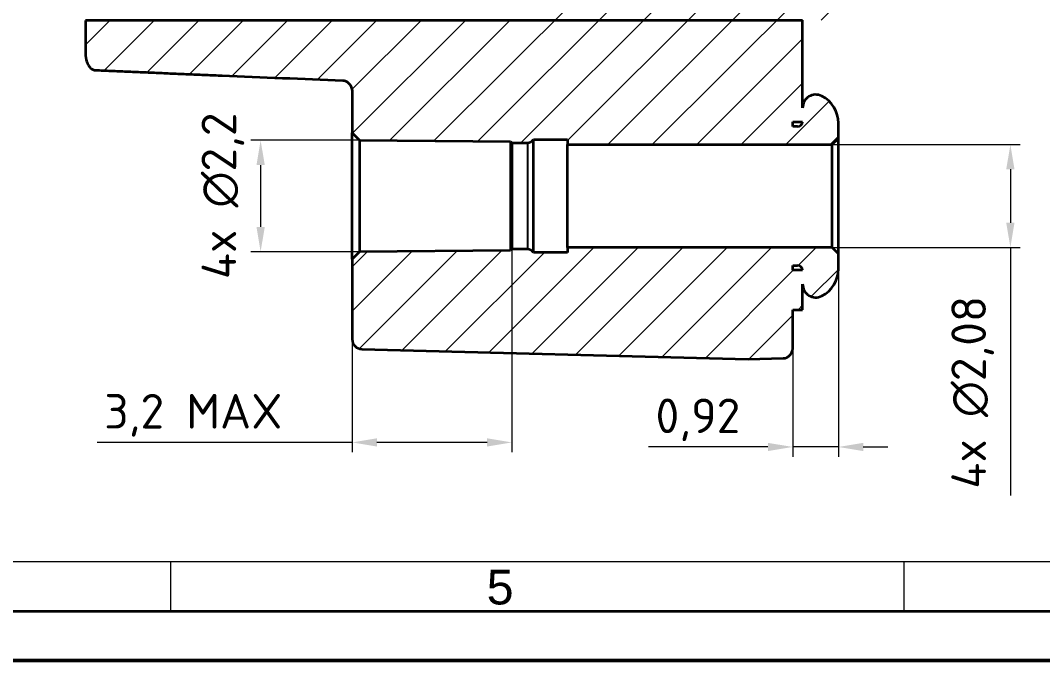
# Model space of a CAD drawing. Header units: millimetres. Extents: x 0 to 119, y 0 to 84.
# Drawn here: x 56.94 to 77.59, y 0 to 12.94 of the extents above; entities that cross this region are included whole.
import ezdxf

# ---------------------------------------------------------------- set-up
doc = ezdxf.new("R2010")
doc.units = ezdxf.units.MM
doc.header["$LTSCALE"] = 0.2
doc.layers.get('0').update_dxf_attribs({"lineweight": 25})
for name, color, linetype, lineweight in [('001', 7, 'Continuous', 50), ('Bemaßung (ISO)', 7, 'Continuous', 18), ('Schraffur (ISO)', 7, 'Continuous', 18), ('Sichtbar (ISO)', 7, 'Continuous', 35), ('Sichtbar schmal (ISO)', 7, 'Continuous', 25)]:
    doc.layers.add(name, color=color, linetype=linetype, lineweight=lineweight)
doc.layers.add('Symbole(DIN)', color=3, linetype='Continuous', lineweight=25, true_color=0x00ff00)
doc.styles.add('Aktuell-DIN', font='arial.ttf')
doc.styles.add('Notiztext (DIN)', font='isocpeur.ttf')
doc.dimstyles.new('Standard (DIN)', dxfattribs={"dimscale": 0.2, "dimtxt": 3.5, "dimasz": 2.5, "dimexe": 1, "dimexo": 0, "dimgap": 0.7, "dimtad": 1, "dimtoh": 1, "dimrnd": 1e-08, "dimtxsty": 'Notiztext (DIN)', "dimcen": 0.09, "dimdle": 10, "dimclrd": 256, "dimclre": 256, "dimclrt": 256, "dimazin": 2, "dimtfac": 0.514286, "dimtdec": 4, "dimtmove": 0, "dimatfit": 3, "dimfxl": 1, "dimtolj": 1, "dimlwd": -1, "dimlwe": -1, "dimarcsym": 0})

# ---------------------------------------------------------------- blocks, each defined once
blk = doc.blocks.new('*D29')
at = {"layer": 'Bemaßung (ISO)', "transparency": 16777216}
for p, q in [((66.864, 8.318), (66.864, 4.211)), ((63.639, 8.117), (63.639, 4.211)), ((63.639, 4.411), (58.49, 4.411)), ((66.364, 4.411), (64.139, 4.411))]:
    blk.add_line(p, q, dxfattribs=at)
for points in [[(64.139, 4.494), (64.139, 4.327), (63.639, 4.411)], [(66.364, 4.494), (66.364, 4.327), (66.864, 4.411)]]:
    blk.add_solid(points, dxfattribs=at)
at = {"layer": 'Defpoints', "color": 0, "transparency": 16777216}
for p in [(66.864, 8.318), (63.639, 8.117), (63.639, 4.411)]:
    blk.add_point(p, dxfattribs=at)
at = {"layer": 'Bemaßung (ISO)', "transparency": 16777216, "insert": (58.63, 5.391), "char_height": 0.7, "attachment_point": 1, "style": 'Notiztext (DIN)'}
blk.add_mtext('\\A1;3,2 MAX', dxfattribs=at)
blk = doc.blocks.new('*D30')
at = {"layer": 'Bemaßung (ISO)', "transparency": 16777216}
for p, q in [((63.789, 10.52), (61.589, 10.52)), ((61.789, 10.02), (61.789, 8.767)), ((63.789, 8.267), (61.589, 8.267))]:
    blk.add_line(p, q, dxfattribs=at)
for points in [[(61.706, 10.02), (61.873, 10.02), (61.789, 10.52)], [(61.706, 8.767), (61.873, 8.767), (61.789, 8.267)]]:
    blk.add_solid(points, dxfattribs=at)
at = {"layer": 'Defpoints', "color": 0, "transparency": 16777216}
for p in [(63.789, 10.52), (61.789, 8.267), (63.789, 8.267)]:
    blk.add_point(p, dxfattribs=at)
at = {"layer": 'Bemaßung (ISO)', "transparency": 16777216, "insert": (60.596, 7.713), "char_height": 0.7, "attachment_point": 1, "rotation": 90, "style": 'Notiztext (DIN)'}
blk.add_mtext('\\A1;4x \\fAIGDT|b0|i0;\\H0.7000;n\\fISOCPEUR|b0|i0;\\H0.7000;2,2', dxfattribs=at)
blk = doc.blocks.new('*D31')
at = {"layer": 'Bemaßung (ISO)', "transparency": 16777216}
for p, q in [((73.463, 7.919), (73.463, 4.119)), ((72.539, 6.312), (72.539, 4.119)), ((72.039, 4.319), (69.628, 4.319)), ((73.463, 4.319), (72.539, 4.319)), ((73.963, 4.319), (74.463, 4.319))]:
    blk.add_line(p, q, dxfattribs=at)
for points in [[(72.039, 4.402), (72.039, 4.236), (72.539, 4.319)], [(73.963, 4.402), (73.963, 4.236), (73.463, 4.319)]]:
    blk.add_solid(points, dxfattribs=at)
at = {"layer": 'Defpoints', "color": 0, "transparency": 16777216}
for p in [(73.463, 7.919), (72.539, 6.312), (73.463, 4.319)]:
    blk.add_point(p, dxfattribs=at)
at = {"layer": 'Bemaßung (ISO)', "transparency": 16777216, "insert": (69.768, 5.299), "char_height": 0.7, "attachment_point": 1, "style": 'Notiztext (DIN)'}
blk.add_mtext('\\A1;0,92', dxfattribs=at)
blk = doc.blocks.new('*D32')
at = {"layer": 'Bemaßung (ISO)', "transparency": 16777216}
for p, q in [((73.337, 10.433), (77.137, 10.433)), ((76.937, 9.933), (76.937, 8.853)), ((73.337, 8.353), (77.137, 8.353)), ((76.937, 8.353), (76.937, 3.335))]:
    blk.add_line(p, q, dxfattribs=at)
for points in [[(76.853, 9.933), (77.02, 9.933), (76.937, 10.433)], [(76.853, 8.853), (77.02, 8.853), (76.937, 8.353)]]:
    blk.add_solid(points, dxfattribs=at)
at = {"layer": 'Defpoints', "color": 0, "transparency": 16777216}
for p in [(73.337, 10.433), (73.337, 8.353), (76.937, 8.353)]:
    blk.add_point(p, dxfattribs=at)
at = {"layer": 'Bemaßung (ISO)', "transparency": 16777216, "insert": (75.744, 3.475), "char_height": 0.7, "attachment_point": 1, "rotation": 90, "style": 'Notiztext (DIN)'}
blk.add_mtext('\\A1;4x \\fAIGDT|b0|i0;\\H0.7000;n\\fISOCPEUR|b0|i0;\\H0.7000;2,08', dxfattribs=at)
blk = doc.blocks.new('Ränder Basler-A2')
at = {"layer": '001', "color": 7, "linetype": 'Continuous', "lineweight": 18}
for p, q in [((10, 10), (401, 10)), ((299.88, 5), (299.88, 10)), ((373.96, 5), (373.96, 10))]:
    blk.add_line(p, q, dxfattribs=at)
at = {"layer": '001', "color": 7, "linetype": 'Continuous', "lineweight": 35}
blk.add_line((5, 5), (589, 5), dxfattribs=at)
at = {"layer": '001'}
blk.add_line((594, 0), (0, 0), dxfattribs=at)
at = {"layer": 'Symbole(DIN)', "color": 250, "true_color": 0x3f3f3f, "insert": (331.78, 7.4), "char_height": 3.5, "attachment_point": 4, "style": 'Aktuell-DIN'}
blk.add_mtext('\\fArial|b0|i0;5', dxfattribs=at)

msp = doc.modelspace()

# ---------------------------------------------------------------- hatches: boundary and pattern name
at = {"layer": 'Schraffur (ISO)'}
h = msp.add_hatch(dxfattribs=at)
h.set_pattern_fill('ANSI31', color=256, scale=5.08, style=0)
h.set_pattern_definition([(45, (0, 0), (-0.449013, 0.449013), [])])
edge = h.paths.add_edge_path()
edge.add_line((72.7393, 12.9432), (58.2513, 12.9432))
edge.add_line((58.2513, 12.9432), (58.2513, 12.2691))
edge.add_spline(control_points=[(58.2513, 12.2691), (58.2513, 12.2212), (58.2589, 12.1643), (58.2837, 12.083), (58.3022, 12.0425), (58.3405, 11.9907), (58.364, 11.9679), (58.4048, 11.9457), (58.4265, 11.939), (58.4461, 11.9381)], knot_values=[0.1211436, 0.1211436, 0.1211436, 0.1211436, 0.1355046, 0.1355046, 0.1466328, 0.1466328, 0.154825, 0.154825, 0.1605746, 0.1605746, 0.1605746, 0.1605746], degree=3, periodic=0)
edge.add_spline(control_points=[(58.4461, 11.9381), (59.7196, 11.8836), (61.0092, 11.8288)], knot_values=[0.0000101, 0.0000101, 0.0000101, 0.2581849, 0.2581849, 0.2581849], weights=[1, 1.0000149, 1.000015], degree=2, periodic=0)
edge.add_spline(control_points=[(61.0092, 11.8288), (61.8186, 11.7944), (62.6395, 11.7619), (63.4498, 11.7316)], knot_values=[-0.251495, -0.251495, -0.251495, -0.251495, -0.0084514, -0.0084514, -0.0084514, -0.0084514], degree=3, periodic=0)
edge.add_spline(control_points=[(63.4498, 11.7316), (63.4596, 11.7312), (63.4693, 11.7298), (63.489, 11.7248), (63.4989, 11.7211), (63.5291, 11.7068), (63.5478, 11.6929), (63.5873, 11.6537), (63.6069, 11.6247), (63.6324, 11.5638), (63.6393, 11.5325), (63.6393, 11.5011)], knot_values=[-0.0334514, -0.0334514, -0.0334514, -0.0334514, -0.0303472, -0.0303472, -0.027004, -0.027004, -0.0197756, -0.0197756, -0.009401, -0.009401, 0, 0, 0, 0], degree=3, periodic=0)
edge.add_line((63.6393, 11.5011), (63.6393, 10.6698))
edge.add_line((63.6393, 10.6698), (63.7893, 10.5198))
edge.add_line((63.7893, 10.5198), (66.8393, 10.4932))
edge.add_line((66.8393, 10.4932), (66.8643, 10.4682))
edge.add_line((66.8643, 10.4682), (67.1806, 10.471))
edge.add_ellipse((67.1793, 10.621), major_axis=(0.0013, -0.15), ratio=1, start_angle=0, end_angle=53.69481)
edge.add_line((67.301, 10.5332), (67.9895, 10.5332))
edge.add_line((67.9895, 10.5332), (67.9895, 10.4332))
edge.add_line((67.9895, 10.4332), (73.3368, 10.4332))
edge.add_line((73.3368, 10.4332), (73.4632, 10.5592))
edge.add_line((73.4632, 10.5592), (73.4632, 10.8673))
edge.add_ellipse((72.8503, 10.8673), major_axis=(0.6129, 0), ratio=1, start_angle=0, end_angle=63.27349)
edge.add_ellipse((73.006, 11.1765), major_axis=(0.1199, 0.2382), ratio=1, start_angle=0, end_angle=116.72651)
edge.add_line((72.7393, 11.1765), (72.7393, 12.9432))
edge = h.paths.add_edge_path(flags=0)
edge.add_ellipse((72.6353, 10.9013), major_axis=(0.1037, -0.0081), ratio=1, start_angle=274.46698, end_angle=360)
edge.add_line((72.739, 10.8932), (72.5393, 10.8932))
edge.add_line((72.5393, 10.8932), (72.5393, 10.7973))
edge.add_line((72.5393, 10.7973), (72.6353, 10.7973))
edge = h.paths.add_edge_path()
edge.add_line((73.9893, 12.9486), (67.1393, 12.9486))
edge.add_line((67.1393, 12.9486), (67.1393, 12.9448))
edge.add_line((67.1393, 12.9448), (67.0449, 12.9448))
edge.add_spline(control_points=[(67.0449, 12.9448), (67.0331, 12.9448), (67.0199, 12.9448), (66.9888, 12.9448), (66.9654, 12.9448), (66.9445, 12.9448)], knot_values=[0.0597123, 0.0597123, 0.0597123, 0.0597123, 0.0640297, 0.0640297, 0.0701593, 0.0701593, 0.0701593, 0.0701593], degree=3, periodic=0)
edge.add_line((66.9445, 12.9448), (65.1393, 12.9448))
edge.add_line((65.1393, 12.9448), (64.3251, 12.9448))
edge.add_spline(control_points=[(64.3251, 12.9448), (64.2717, 12.9448), (64.2141, 12.9448), (64.1045, 12.9448), (64.0408, 12.9447), (63.9533, 12.9447), (63.9141, 12.9446), (63.8662, 12.9446), (63.8513, 12.9445), (63.8513, 12.9445)], knot_values=[0.177008, 0.177008, 0.177008, 0.177008, 0.1924796, 0.1924796, 0.2144654, 0.2144654, 0.2371544, 0.2371544, 0.2625016, 0.2625016, 0.2625016, 0.2625016], degree=3, periodic=0)
edge.add_line((63.8513, 12.9445), (63.8513, 12.944))
edge.add_line((63.8513, 12.944), (58.7513, 12.944))
edge.add_line((58.7513, 12.944), (58.3195, 12.9437))
edge.add_line((58.3195, 12.9437), (58.2513, 12.9437))
edge.add_line((58.2513, 12.9437), (58.2513, 12.9432))
edge.add_line((58.2513, 12.9432), (72.7393, 12.9432))
edge.add_line((72.7393, 12.9432), (72.7393, 12.9475))
edge.add_line((72.7393, 12.9475), (73.9393, 12.9475))
edge.add_line((73.9393, 12.9475), (73.9393, 12.9481))
edge.add_line((73.9393, 12.9481), (73.9893, 12.9481))
edge.add_line((73.9893, 12.9481), (73.9893, 12.9486))
edge = h.paths.add_edge_path()
edge.add_ellipse((63.8393, 6.4975), major_axis=(-0.2, 0), ratio=1, start_angle=0, end_angle=88.5)
edge.add_line((63.8341, 6.2976), (71.6393, 6.0932))
edge.add_line((71.6393, 6.0932), (72.3445, 6.1117))
edge.add_ellipse((72.3393, 6.3116), major_axis=(0.0052, -0.1999), ratio=1, start_angle=0, end_angle=88.5)
edge.add_line((72.5393, 6.3116), (72.5393, 7.0932))
edge.add_line((72.5393, 7.0932), (72.7393, 7.0932))
edge.add_line((72.7393, 7.0932), (72.7393, 7.6099))
edge.add_ellipse((73.006, 7.6099), major_axis=(-0.2667, 0), ratio=1, start_angle=0, end_angle=116.72651)
edge.add_ellipse((72.8503, 7.9191), major_axis=(0.2756, -0.5474), ratio=1, start_angle=0, end_angle=63.27349)
edge.add_line((73.4632, 7.9191), (73.4632, 8.2272))
edge.add_line((73.4632, 8.2272), (73.3368, 8.3532))
edge.add_line((73.3368, 8.3532), (67.9895, 8.3532))
edge.add_line((67.9895, 8.3532), (67.9895, 8.2532))
edge.add_line((67.9895, 8.2532), (67.301, 8.2532))
edge.add_ellipse((67.1793, 8.1654), major_axis=(0.1217, 0.0878), ratio=1, start_angle=0, end_angle=53.69481)
edge.add_line((67.1806, 8.3154), (66.8643, 8.3182))
edge.add_line((66.8643, 8.3182), (66.8393, 8.2932))
edge.add_line((66.8393, 8.2932), (63.7893, 8.2666))
edge.add_line((63.7893, 8.2666), (63.6393, 8.1166))
edge.add_line((63.6393, 8.1166), (63.6393, 6.4975))
edge = h.paths.add_edge_path(flags=0)
edge.add_ellipse((72.6353, 7.8851), major_axis=(0, 0.104), ratio=1, start_angle=274.46698, end_angle=360)
edge.add_line((72.6353, 7.9891), (72.5393, 7.9891))
edge.add_line((72.5393, 7.9891), (72.5393, 7.8932))
edge.add_line((72.5393, 7.8932), (72.739, 7.8932))
edge = h.paths.add_edge_path()
edge.add_line((73.9893, 12.9486), (73.9893, 14.1182))
edge.add_line((73.9893, 14.1182), (73.9893, 14.4682))
edge.add_line((73.9893, 14.4682), (73.9893, 14.4999))
edge.add_line((73.9893, 14.4999), (73.9893, 14.5032))
edge.add_line((73.9893, 14.5032), (73.9893, 15.9532))
edge.add_line((73.9893, 15.9532), (73.9893, 16.9061))
edge.add_line((73.9893, 16.9061), (73.9893, 16.9196))
edge.add_line((73.9893, 16.9196), (73.9893, 18.9368))
edge.add_line((73.9893, 18.9368), (73.9893, 18.9503))
edge.add_line((73.9893, 18.9503), (73.9893, 19.9032))
edge.add_line((73.9893, 19.9032), (73.9893, 20.6782))
edge.add_line((73.9893, 20.6782), (73.9893, 21.7782))
edge.add_line((73.9893, 21.7782), (73.9893, 22.4782))
edge.add_line((73.9893, 22.4782), (73.9893, 22.7282))
edge.add_line((73.9893, 22.7282), (73.9893, 23.7282))
edge.add_line((73.9893, 23.7282), (73.9893, 26.2282))
edge.add_line((73.9893, 26.2282), (73.9893, 26.6832))
edge.add_line((73.9893, 26.6832), (73.9893, 26.7182))
edge.add_line((73.9893, 26.7182), (73.9893, 27.0682))
edge.add_line((73.9893, 27.0682), (73.9893, 28.8932))
edge.add_line((73.9893, 28.8932), (73.9893, 30.5019))
edge.add_line((73.9893, 30.5019), (73.9393, 30.5019))
edge.add_line((73.9393, 30.5019), (73.9393, 31.9932))
edge.add_line((73.9393, 31.9932), (73.9393, 32.5932))
edge.add_line((73.9393, 32.5932), (73.4632, 32.5932))
edge.add_line((73.4632, 32.5932), (73.2893, 32.5932))
edge.add_line((73.2893, 32.5932), (73.126, 32.5932))
edge.add_line((73.126, 32.5932), (72.7393, 32.5932))
edge.add_line((72.7393, 32.5932), (72.7393, 32.6182))
edge.add_line((72.7393, 32.6182), (72.7393, 33.5765))
edge.add_line((72.7393, 33.5765), (72.7393, 34.0932))
edge.add_line((72.7393, 34.0932), (72.5393, 34.0932))
edge.add_line((72.5393, 34.0932), (72.5393, 34.8748))
edge.add_ellipse((72.3393, 34.8748), major_axis=(0.2, 0), ratio=1, start_angle=0, end_angle=88.5)
edge.add_line((72.3445, 35.0747), (71.6393, 35.0932))
edge.add_line((71.6393, 35.0932), (63.6411, 34.8838))
edge.add_spline(control_points=[(63.6411, 34.8838), (63.6408, 34.8838), (63.6405, 34.8837), (63.6401, 34.8837), (63.64, 34.8837), (63.6398, 34.8837)], knot_values=[-0.0001826, -0.0001826, -0.0001826, -0.0001826, -0.0000906, -0.0000906, -0.0000531, -0.0000531, -0.0000531, -0.0000531], degree=3, periodic=0)
edge.add_spline(control_points=[(63.6398, 34.8837), (63.6396, 34.8837), (63.6394, 34.8837), (63.639, 34.8837), (63.6388, 34.8837), (63.6386, 34.8837)], knot_values=[-0.000128, -0.000128, -0.000128, -0.000128, -0.0000641, -0.0000641, 0, 0, 0, 0], degree=3, periodic=0)
edge.add_line((63.6386, 34.8837), (58.4461, 34.7477))
edge.add_spline(control_points=[(58.4461, 34.7477), (58.4226, 34.7471), (58.396, 34.7413), (58.352, 34.7231), (58.3273, 34.7067), (58.2924, 34.6718), (58.276, 34.6471), (58.2571, 34.6015), (58.2513, 34.5725), (58.2513, 34.5478)], knot_values=[0.0005175, 0.0005175, 0.0005175, 0.0005175, 0.0074048, 0.0074048, 0.0148096, 0.0148096, 0.0222144, 0.0222144, 0.0296193, 0.0296193, 0.0296193, 0.0296193], degree=3, periodic=0)
edge.add_line((58.2513, 34.5478), (58.2513, 33.3614))
edge.add_line((58.2513, 33.3614), (58.3195, 33.2932))
edge.add_line((58.3195, 33.2932), (58.7513, 32.8614))
edge.add_line((58.7513, 32.8614), (63.8513, 32.8614))
edge.add_line((63.8513, 32.8614), (63.8513, 32.0578))
edge.add_spline(control_points=[(63.8513, 32.0578), (63.8513, 31.9961), (63.8658, 31.9235), (63.913, 31.8094), (63.9541, 31.7479), (64.0414, 31.6606), (64.103, 31.6195), (64.2091, 31.5755), (64.2698, 31.5614), (64.3251, 31.5585)], knot_values=[0.0740482, 0.0740482, 0.0740482, 0.0740482, 0.0925602, 0.0925602, 0.1110723, 0.1110723, 0.1295843, 0.1295843, 0.145536, 0.145536, 0.145536, 0.145536], degree=3, periodic=0)
edge.add_line((64.3251, 31.5585), (65.1393, 31.5158))
edge.add_line((65.1393, 31.5158), (66.9445, 31.5631))
edge.add_spline(control_points=[(66.9445, 31.5631), (66.968, 31.5637), (66.9946, 31.5695), (67.0254, 31.5822), (67.0354, 31.5872), (67.0449, 31.5932)], knot_values=[0.059756, 0.059756, 0.059756, 0.059756, 0.0666433, 0.0666433, 0.0697473, 0.0697473, 0.0697473, 0.0697473], degree=3, periodic=0)
edge.add_line((67.0449, 31.5932), (67.1393, 31.5932))
edge.add_line((67.1393, 31.5932), (67.1393, 28.051))
edge.add_ellipse((67.0393, 28.051), major_axis=(0.1, 0), ratio=1, start_angle=273.22639, end_angle=360, ccw=False)
edge.add_ellipse((67.0393, 28.051), major_axis=(0.0056, -0.0998), ratio=1, start_angle=359.77361, end_angle=360, ccw=False)
edge.add_line((67.0445, 27.9511), (66.9445, 27.9459))
edge.add_line((66.9445, 27.9459), (66.0131, 27.8971))
edge.add_ellipse((66.0393, 27.3978), major_axis=(-0.0262, 0.4993), ratio=1, start_angle=0, end_angle=87)
edge.add_line((65.5393, 27.3978), (65.5393, 26.5994))
edge.add_ellipse((65.7893, 26.5994), major_axis=(-0.25, 0), ratio=1, start_angle=0, end_angle=30)
edge.add_line((65.5728, 26.4744), (65.7063, 26.2432))
edge.add_ellipse((66.1393, 26.4932), major_axis=(-0.433, -0.25), ratio=1, start_angle=0, end_angle=6.8699)
edge.add_ellipse((65.9393, 26.3432), major_axis=(-0.2, -0.15), ratio=1, start_angle=0, end_angle=41.65179)
edge.add_line((65.8896, 26.0982), (65.8951, 26.1032))
edge.add_line((65.8951, 26.1032), (65.8951, 26.1032))
edge.add_line((65.8951, 26.1032), (66.9445, 26.1032))
edge.add_line((66.9445, 26.1032), (67.0449, 26.1032))
edge.add_line((67.0449, 26.1032), (70.7773, 26.1032))
edge.add_line((70.7773, 26.1032), (70.7773, 24.6032))
edge.add_line((70.7773, 24.6032), (70.7773, 23.088))
edge.add_line((70.7773, 23.088), (70.7773, 23.0345))
edge.add_line((70.7773, 23.0345), (70.7773, 22.9021))
edge.add_line((70.7773, 22.9021), (70.7873, 22.9021))
edge.add_line((70.7873, 22.9021), (70.7873, 22.8225))
edge.add_line((70.7873, 22.8225), (70.7873, 22.7834))
edge.add_line((70.7873, 22.7834), (70.7873, 22.6413))
edge.add_line((70.7873, 22.6413), (70.7873, 22.2153))
edge.add_line((70.7873, 22.2153), (70.7873, 21.1285))
edge.add_line((70.7873, 21.1285), (70.7773, 21.1285))
edge.add_line((70.7773, 21.1285), (70.7773, 19.5029))
edge.add_line((70.7773, 19.5029), (70.7873, 19.5029))
edge.add_line((70.7873, 19.5029), (70.7873, 19.1694))
edge.add_line((70.7873, 19.1694), (70.7773, 19.1694))
edge.add_line((70.7773, 19.1694), (70.7773, 18.8524))
edge.add_line((70.7773, 18.8524), (70.7873, 18.8524))
edge.add_line((70.7873, 18.8524), (70.7873, 16.9464))
edge.add_line((70.7873, 16.9464), (70.7773, 16.9464))
edge.add_line((70.7773, 16.9464), (70.7773, 16.5832))
edge.add_line((70.7773, 16.5832), (70.7773, 15.0832))
edge.add_line((70.7773, 15.0832), (67.0449, 15.0832))
edge.add_line((67.0449, 15.0832), (66.9445, 15.0832))
edge.add_line((66.9445, 15.0832), (65.8951, 15.0832))
edge.add_line((65.8951, 15.0832), (65.8951, 15.0832))
edge.add_line((65.8951, 15.0832), (65.8896, 15.0882))
edge.add_ellipse((65.9393, 14.8432), major_axis=(-0.0497, 0.245), ratio=1, start_angle=0, end_angle=41.65179)
edge.add_ellipse((66.1393, 14.6932), major_axis=(-0.4, 0.3), ratio=1, start_angle=0, end_angle=6.8699)
edge.add_line((65.7063, 14.9432), (65.5728, 14.712))
edge.add_ellipse((65.7893, 14.587), major_axis=(-0.2165, 0.125), ratio=1, start_angle=0, end_angle=30)
edge.add_line((65.5393, 14.587), (65.5393, 13.7886))
edge.add_ellipse((66.0393, 13.7886), major_axis=(-0.5, 0), ratio=1, start_angle=0, end_angle=87)
edge.add_line((66.0131, 13.2893), (66.9445, 13.2405))
edge.add_line((66.9445, 13.2405), (67.0445, 13.2353))
edge.add_ellipse((67.0393, 13.1354), major_axis=(0.0052, 0.0999), ratio=1, start_angle=359.77361, end_angle=360, ccw=False)
edge.add_ellipse((67.0393, 13.1354), major_axis=(0.0056, 0.0998), ratio=1, start_angle=273.22639, end_angle=360, ccw=False)
edge.add_line((67.1393, 13.1354), (67.1393, 12.9486))
edge.add_line((67.1393, 12.9486), (73.9893, 12.9486))
h.paths.add_polyline_path([(72.7393, 23.3682), (72.7393, 23.7682), (72.7393, 23.8682), (72.7393, 24.5932), (73.2893, 24.5932), (73.6793, 24.5932), (73.9393, 24.5932), (73.9393, 23.7282), (73.9393, 22.7282), (73.9393, 22.4782), (73.9393, 21.7782), (73.9393, 21.6932), (73.2893, 21.6932), (72.7393, 21.6932), (72.7393, 22.2182), (72.7393, 22.8182), (73.1393, 22.8182), (73.1393, 23.3682)], flags=0)

# ---------------------------------------------------------------- linework, layer by layer
at = {"layer": 'Sichtbar (ISO)'}
for p, q in [((58.2513, 12.9437), (58.2513, 12.9432)), ((72.7393, 12.9432), (58.2513, 12.9432)), ((58.2513, 12.9432), (58.2513, 12.2691)), ((72.7393, 12.9432), (72.7393, 12.9475)), ((72.7393, 11.1765), (72.7393, 12.9432)), ((63.6393, 11.5011), (63.6393, 10.6698)), ((72.5393, 10.7973), (72.5393, 10.8932)), ((72.5393, 10.8932), (72.739, 10.8932)), ((72.6353, 10.7973), (72.5393, 10.7973)), ((73.4632, 10.5592), (73.4632, 10.8673)), ((63.6393, 10.6698), (63.7893, 10.5198)), ((63.6393, 8.1166), (63.6393, 10.6698)), ((67.301, 10.5332), (67.9895, 10.5332)), ((67.301, 8.2532), (67.301, 10.5332)), ((67.9895, 10.5332), (67.9895, 10.4332)), ((73.3368, 10.4332), (73.4632, 10.5592)), ((73.4632, 8.2272), (73.4632, 10.5592)), ((63.7893, 10.5198), (66.8393, 10.4932)), ((63.7893, 10.5198), (63.7893, 8.2666)), ((66.8393, 10.4932), (66.8643, 10.4682)), ((66.8393, 10.4932), (66.8393, 8.2932)), ((66.8643, 10.4682), (67.1806, 10.471)), ((66.8643, 10.4682), (66.8643, 8.3182)), ((67.9895, 10.4332), (73.3368, 10.4332)), ((67.9895, 8.3532), (67.9895, 10.4332)), ((73.3368, 8.3532), (73.3368, 10.4332)), ((63.7893, 8.2666), (63.6393, 8.1166)), ((66.8393, 8.2932), (63.7893, 8.2666)), ((66.8643, 8.3182), (66.8393, 8.2932)), ((67.1806, 8.3154), (66.8643, 8.3182)), ((73.3368, 8.3532), (67.9895, 8.3532)), ((67.9895, 8.3532), (67.9895, 8.2532)), ((73.4632, 8.2272), (73.3368, 8.3532)), ((63.6393, 8.1166), (63.6393, 6.4975)), ((67.9895, 8.2532), (67.301, 8.2532)), ((73.4632, 7.9191), (73.4632, 8.2272)), ((72.5393, 7.8932), (72.5393, 7.9891)), ((72.5393, 7.9891), (72.6353, 7.9891)), ((72.739, 7.8932), (72.5393, 7.8932)), ((72.7393, 7.0932), (72.7393, 7.6099)), ((72.5393, 6.3116), (72.5393, 7.0932)), ((72.5393, 7.0932), (72.7393, 7.0932)), ((63.8341, 6.2976), (71.6393, 6.0932)), ((71.6393, 6.0932), (72.3445, 6.1117))]:
    msp.add_line(p, q, dxfattribs=at)
for centre, radius, start, end in [((73.006, 11.1765), 0.2667, 63.27349, 180), ((72.8503, 10.8673), 0.6129, 0, 63.27349), ((72.6353, 10.9013), 0.104, 270, 355.53302), ((67.1793, 10.621), 0.15, 270.5, 324.19481), ((67.1793, 8.1654), 0.15, 35.80519, 89.5), ((72.6353, 7.8851), 0.104, 4.46698, 90), ((72.8503, 7.9191), 0.6129, 296.72651, 0), ((73.006, 7.6099), 0.2667, 180, 296.72651), ((63.8393, 6.4975), 0.2, 180, 268.5), ((72.3393, 6.3116), 0.2, 271.5, 0)]:
    msp.add_arc(centre, radius, start, end, dxfattribs=at)
for points, knots in [([(58.2513, 12.2691), (58.2513, 12.2212), (58.2589, 12.1643), (58.2837, 12.083), (58.3022, 12.0425), (58.3405, 11.9907), (58.364, 11.9679), (58.4048, 11.9457), (58.4265, 11.939), (58.4461, 11.9381)], [0.121143559, 0.121143559, 0.121143559, 0.121143559, 0.13550463, 0.13550463, 0.146632787, 0.146632787, 0.154824997, 0.154824997, 0.160574597, 0.160574597, 0.160574597, 0.160574597]), ([(63.4498, 11.7316), (63.4596, 11.7312), (63.4693, 11.7298), (63.489, 11.7248), (63.4989, 11.7211), (63.5291, 11.7068), (63.5478, 11.6929), (63.5873, 11.6537), (63.6069, 11.6247), (63.6324, 11.5638), (63.6393, 11.5325), (63.6393, 11.5011)], [-0.033451385, -0.033451385, -0.033451385, -0.033451385, -0.030347192, -0.030347192, -0.027003982, -0.027003982, -0.019775575, -0.019775575, -0.009401031, -0.009401031, -0.000000001, -0.000000001, -0.000000001, -0.000000001])]:
    msp.add_open_spline(points, degree=3, knots=knots, dxfattribs=at)
msp.add_rational_spline([(58.4461, 11.9381), (59.7196, 11.8836), (61.0092, 11.8288)], [1.00000000117, 1.00001494709, 1.00001504755], degree=2, dxfattribs=at)
msp.add_open_spline([(61.0092, 11.8288), (61.8186, 11.7944), (62.6395, 11.7619), (63.4498, 11.7316)], degree=3, dxfattribs=at)
at = {"layer": 'Sichtbar schmal (ISO)'}
msp.add_line((67.1806, 10.471), (67.1806, 8.3154), dxfattribs=at)

# ---------------------------------------------------------------- block references
at = {"xscale": 0.2, "yscale": 0.2, "zscale": 0.2}
msp.add_blockref('Ränder Basler-A2', (0, 0), dxfattribs=at)

# ---------------------------------------------------------------- dimensions: what is measured, and where the dimension line sits
at = {"layer": 'Bemaßung (ISO)'}
for base, p1, p2, override, picture, middle in [((61.7893, 8.2666), (63.7893, 10.5198), (63.7893, 8.2666), {"dimgap": 0.7, "dimtoh": 0, "dimdec": 1, "dimlfac": 0.976374, "dimtol": 0, "dimlim": 0, "dimtp": 0, "dimtm": 0, "dimtdec": 4, "dimtofl": 0, "dimatfit": 1}, '*D30', (61.7893, 9.3932)), ((76.9368, 8.3532), (73.3368, 10.4332), (73.3368, 8.3532), {"dimgap": 0.7, "dimtoh": 0, "dimdec": 2, "dimtol": 0, "dimlim": 0, "dimtp": 0, "dimtm": 0, "dimtdec": 4, "dimtofl": 0, "dimatfit": 2}, '*D32', (76.9368, 5.4006))]:
    dim = msp.add_linear_dim(base=base, p1=p1, p2=p2, angle=90, text='4x \\fAIGDT|b0|i0;\\H0.7000;n\\fISOCPEUR|b0|i0;\\H0.7000;<>', dimstyle='Standard (DIN)', override=override, dxfattribs=at)
    dim.commit()
    dim.dimension.update_dxf_attribs({"geometry": picture, "text_midpoint": middle, "dimtype": 160})
dim = msp.add_linear_dim(base=(63.6393, 4.4106), p1=(66.8643, 8.3182), p2=(63.6393, 8.1166), text='<> MAX', dimstyle='Standard (DIN)', override={"dimtoh": 0, "dimdec": 1, "dimtp": 0, "dimtm": 0, "dimtdec": 4, "dimtofl": 0, "dimatfit": 2}, dxfattribs=at)
dim.commit()
dim.dimension.update_dxf_attribs({"geometry": '*D29', "text_midpoint": (60.3279, 4.4106), "dimtype": 160})
dim = msp.add_linear_dim(base=(73.4632, 4.3191), p1=(72.5393, 6.3116), p2=(73.4632, 7.9191), angle=180, dimstyle='Standard (DIN)', override={"dimgap": 0.7, "dimtoh": 0, "dimdec": 2, "dimtol": 0, "dimlim": 0, "dimtp": 0, "dimtm": 0, "dimtdec": 4, "dimtofl": 1, "dimatfit": 1}, dxfattribs=at)
dim.commit()
dim.dimension.update_dxf_attribs({"geometry": '*D31', "text_midpoint": (70.5552, 4.3191), "dimtype": 160})

doc.saveas('drawing.dxf')
